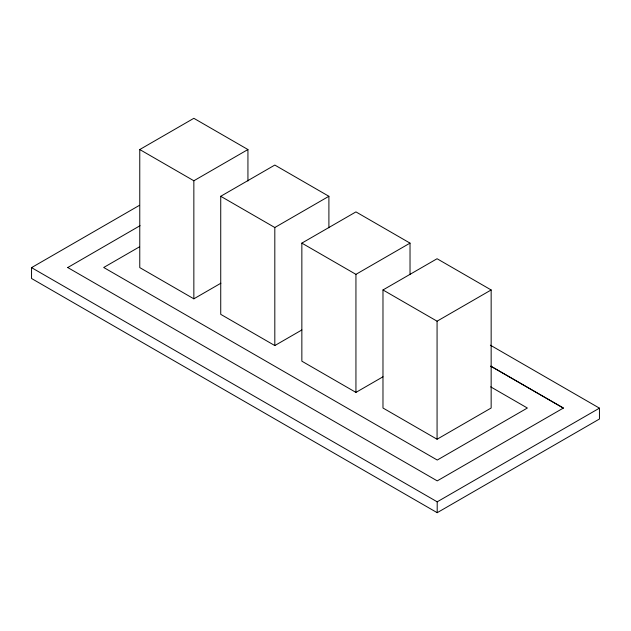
<?xml version="1.0" encoding="UTF-8"?>
<svg xmlns="http://www.w3.org/2000/svg" width="631" height="631" viewBox="0 0 631 631"><rect width="100%" height="100%" fill="white"/><g stroke="black" fill="none" stroke-linecap="round" stroke-linejoin="round"><path stroke-width="0.95" d="M220.889 283.209L193.851 298.818L139.766 267.599L139.766 149.539L193.851 118.312L247.936 149.539L247.936 181.018M490.366 345.173L599.45 408.154L599.45 419.008L437.196 512.688L31.55 278.492L31.55 267.631L139.435 205.343M139.766 149.539L193.851 180.766L247.936 149.539M67.651 267.591L140.082 225.669M301.863 329.958L274.816 345.567L220.732 314.341L220.732 196.288L274.816 165.062L328.901 196.288L328.901 227.767M139.412 246.879L103.705 267.489L437.259 460.046L527.366 408.028L490.681 386.85M220.732 196.288L274.816 227.515L328.901 196.288M382.985 376.794L355.939 392.403L301.855 361.177L301.855 243.124L355.939 211.898L410.024 243.124L410.024 274.603M301.855 243.124L355.939 274.351L410.024 243.124M382.978 289.96L437.07 258.734L491.155 289.96L491.155 408.012L437.07 439.239L382.978 408.012L382.978 289.96L437.07 321.187L491.155 289.96M490.855 366.146L563.404 408.036L437.244 480.877L67.651 267.489M31.55 267.631L437.196 501.826L599.45 408.154M490.855 366.256L563.42 408.131M437.196 501.826L437.196 512.688M437.07 321.187L437.07 439.239M355.939 274.351L355.939 392.403M274.816 227.515L274.816 345.567M193.851 180.766L193.851 298.818"/></g></svg>
